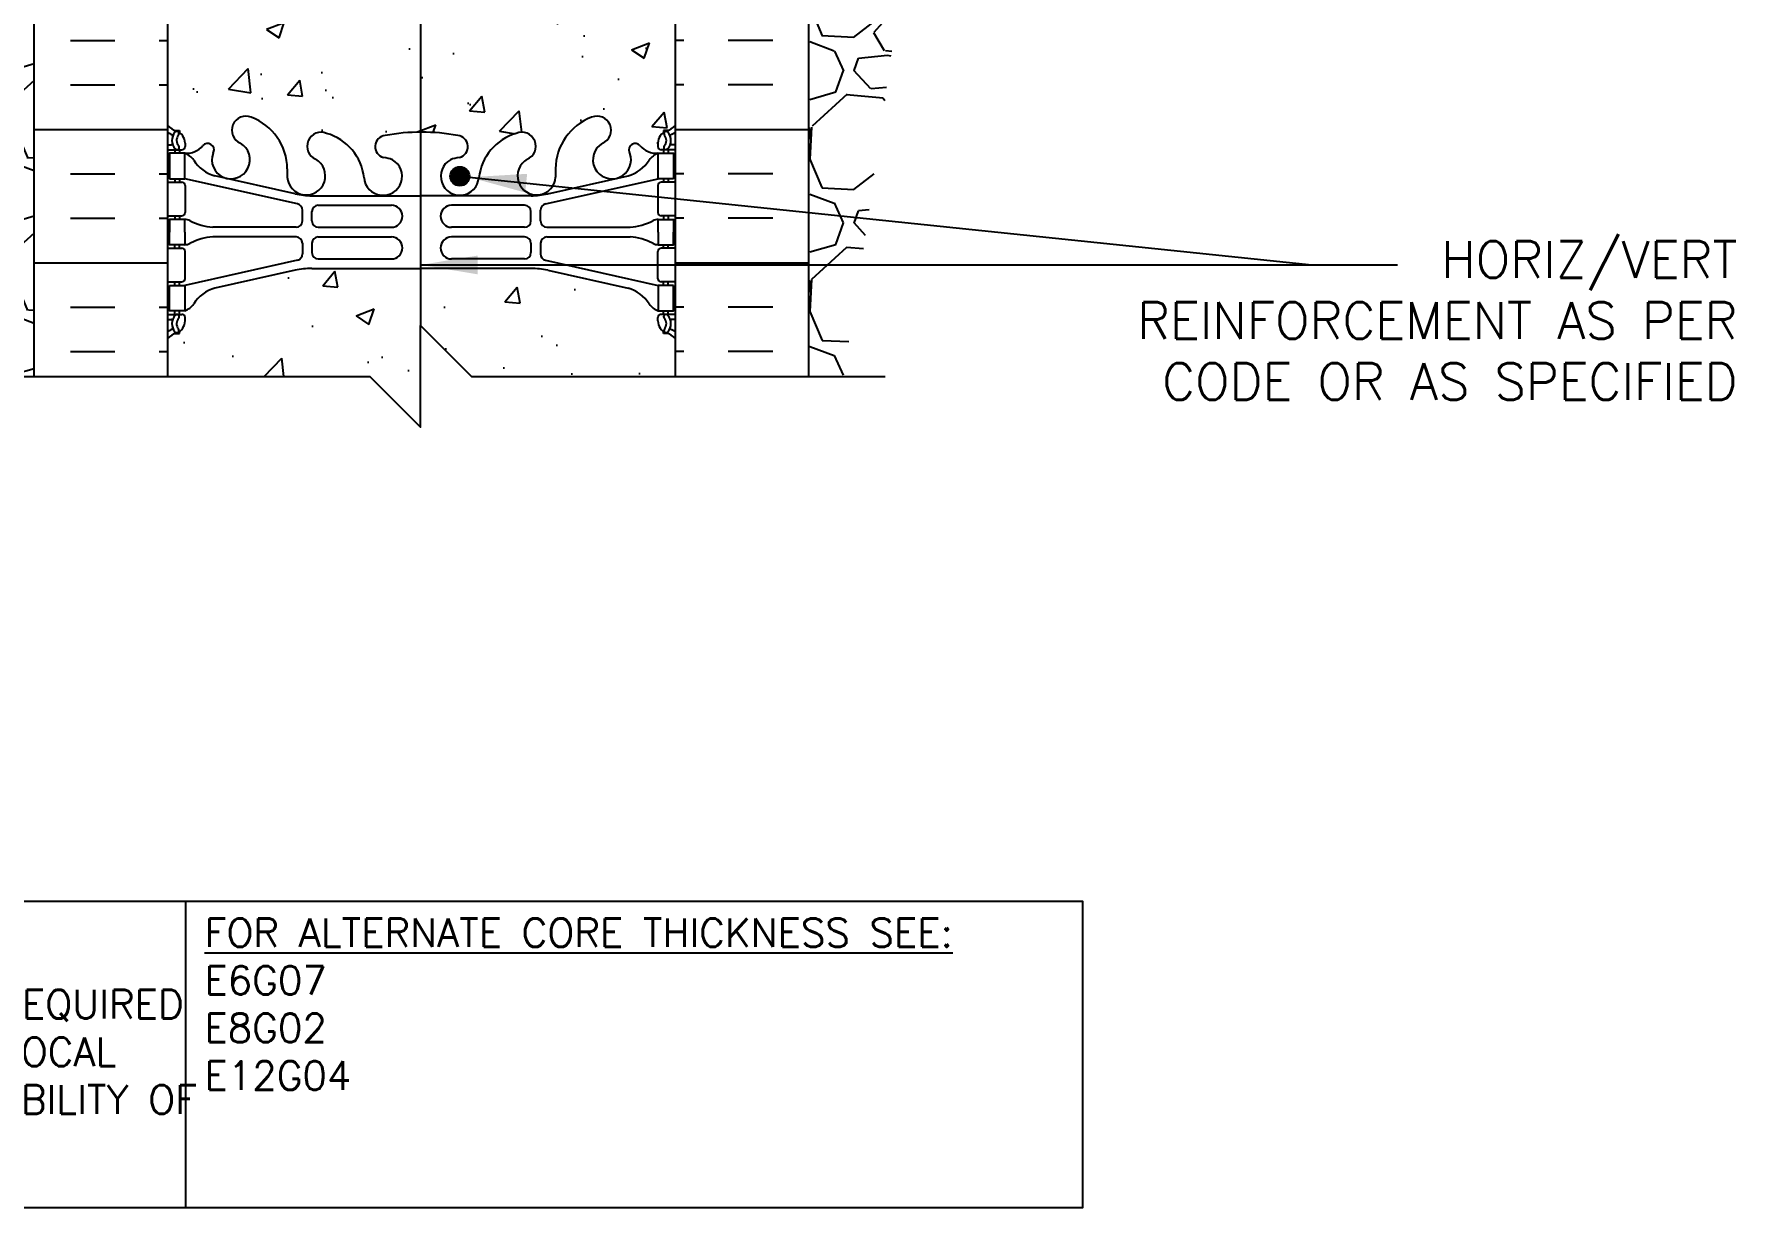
# Model space of a CAD drawing. Header units: inches. Extents: x 173.2 to 225.9, y 94 to 174.2.
# Drawn here: x 192.39 to 225.89, y 94.03 to 117.14 of the extents above; entities that cross this region are included whole.
import ezdxf

# ---------------------------------------------------------------- set-up
doc = ezdxf.new("R2010")
doc.units = ezdxf.units.IN
doc.header["$LTSCALE"] = 0.5
doc.header["$MEASUREMENT"] = 0
for name, color, linetype in [('HATCH', 12, 'Continuous'), ('LINE18', 9, 'Continuous'), ('line25', 2, 'Continuous'), ('LINE3', 3, 'Continuous'), ('LINE50', 5, 'Continuous'), ('TEXT', 4, 'Continuous'), ('Web_Edge', 9, 'Continuous')]:
    doc.layers.add(name, color=color, linetype=linetype)
doc.styles.add('DIM', font='romans.shx', dxfattribs={"width": 0.7})
doc.styles.get("Standard").update_dxf_attribs({"font": 'romans.shx', "height": 0.75})
doc.dimstyles.new('ext_12', dxfattribs={"dimscale": 12, "dimtxt": 0.09375, "dimasz": 0.09375, "dimexe": 0.09375, "dimexo": 0.0625, "dimgap": 0.0625, "dimtad": 1, "dimdec": 1, "dimzin": 2, "dimdsep": 46, "dimlunit": 4, "dimtxsty": 'DIM', "dimcen": 0.09, "dimdle": 0.09375, "dimclrt": 4, "dimadec": 0, "dimazin": 0, "dimtfac": 1, "dimtdec": 1, "dimtmove": 2, "dimatfit": 3, "dimfxl": 1, "dimfrac": 2, "dimtolj": 1, "dimtzin": 0, "dimarcsym": 0})

msp = doc.modelspace()

# ---------------------------------------------------------------- hatches: boundary and pattern name
at = {"layer": 'HATCH'}
h = msp.add_hatch(dxfattribs=at)
h.set_pattern_fill('AR-CONC', color=256, scale=0.5)
h.paths.add_polyline_path([(204.5056512, 135.4163408), (204.6056512, 135.4163408), (204.6056512, 135.4463408, -0.4142135624), (204.6556512, 135.4963408), (204.7817382, 135.4963408), (204.8306512, 135.6463408, -0.6), (204.9306512, 135.6463408), (205.0156476, 135.3856853), (205.0156476, 136.145074), (195.0156512, 136.145074), (195.0156512, 135.3856964), (195.100644, 135.6463408, -0.6), (195.200644, 135.6463408), (195.249557, 135.4963408), (195.375644, 135.4963408, -0.4142135624), (195.425644, 135.4463408), (195.425644, 135.4163408), (195.525644, 135.4163408), (195.5256471, 133.5790855, 0.1089334971), (195.6783157, 133.692271, -0.8344002601), (195.8898199, 133.5667266), (195.8781097, 133.5453807, 2.155403934), (196.4167576, 133.7397985, -1), (196.6303469, 134.2509007, -0.3112229933), (197.3393213, 133.2349065), (197.3388114, 133.0699187, 1.6613820595), (197.8998945, 133.4226591, -1), (198.1134838, 133.9337613, -0.3009499256), (198.8497241, 133.0614639, 1.6613820595), (199.4108072, 133.4142043, 0.0556171619), (199.231509, 133.4597749, -0.8432432356), (199.2658254, 133.8920962, -0.0499324055), (200.0156476, 133.9565165, -0.0499324055), (200.7654697, 133.8920962, -0.8432432356), (200.7997862, 133.4597749, 0.0556171619), (200.620488, 133.4142043, 1.6613820595), (201.1815711, 133.0614639, -0.3009499256), (201.9178114, 133.9337613, -1), (202.1314007, 133.4226591, 1.6613820595), (202.6924838, 133.0699187), (202.6919739, 133.2349065, -0.3112229933), (203.4009483, 134.2509007, -1), (203.6145376, 133.7397985, 2.155403934), (204.1531854, 133.5453807), (204.1414752, 133.5667266, -0.8343745963), (204.3529745, 133.6922767, 0.1089398157), (204.5056512, 133.5790841)])
h.paths.add_polyline_path([(199.9394017, 130.3702934, 0.2256517541), (199.5644017, 130.7452934), (195.9006522, 130.7452934, 0.2256517541), (195.5256522, 130.3702934), (195.5256522, 129.5294875, 0.2256517541), (195.9006522, 129.1544875), (199.5644017, 129.1544875, 0.2256517541), (199.9394017, 129.5294875)])
h.paths.add_polyline_path([(199.9394017, 132.1517209, 0.2256517541), (199.5644017, 132.5267209), (195.9006522, 132.5267209, 0.2256517541), (195.5256522, 132.1517209), (195.5256522, 131.310915, 0.2256517541), (195.9006522, 130.935915), (199.5644017, 130.935915, 0.2256517541), (199.9394017, 131.310915)])
h.paths.add_polyline_path([(204.5056512, 132.1517209, 0.2256517541), (204.1306512, 132.5267209), (200.4669017, 132.5267209, 0.2256517541), (200.0919017, 132.1517209), (200.0919017, 131.310915, 0.2256517541), (200.4669017, 130.935915), (204.1306512, 130.935915, 0.2256517541), (204.5056512, 131.310915)])
h.paths.add_polyline_path([(204.5056512, 130.3702934, 0.2256517541), (204.1306512, 130.7452934), (200.4669017, 130.7452934, 0.2256517541), (200.0919017, 130.3702934), (200.0919017, 129.5294875, 0.2256517541), (200.4669017, 129.1544875), (204.1306512, 129.1544875, 0.2256517541), (204.5056512, 129.5294875)])
h.paths.add_polyline_path([(204.5056512, 126.832724), (204.3856512, 127.032724), (204.3856512, 127.145074), (204.3856512, 127.257424), (204.5056512, 127.457424), (204.5056512, 128.8188638, 0.2681384485), (204.3445005, 128.9669873), (195.6868029, 128.9669873, 0.2681558505), (195.5256479, 128.8188503), (195.5256479, 127.4574173), (195.645644, 127.257424), (195.645644, 127.145074), (195.645644, 127.032724), (195.5256479, 126.8327306), (195.5256479, 125.4712976, 0.2681558505), (195.6868029, 125.3231606), (204.3445005, 125.3231606, 0.2681384485), (204.5056512, 125.4712841)])
h.paths.add_polyline_path([(199.9394017, 124.7606604, 0.2256517541), (199.5644017, 125.1356604), (195.9006522, 125.1356604, 0.2256517541), (195.5256522, 124.7606604), (195.5256522, 123.9198545, 0.2256517541), (195.9006522, 123.5448545), (199.5644017, 123.5448545, 0.2256517541), (199.9394017, 123.9198545)])
h.paths.add_polyline_path([(204.5056512, 124.7606604, 0.2256517541), (204.1306512, 125.1356604), (200.4669017, 125.1356604, 0.2256517541), (200.0919017, 124.7606604), (200.0919017, 123.9198545, 0.2256517541), (200.4669017, 123.5448545), (204.1306512, 123.5448545, 0.2256517541), (204.5056512, 123.9198545)])
h.paths.add_polyline_path([(204.5056512, 122.9792329, 0.2256517541), (204.1306512, 123.3542329), (200.4669017, 123.3542329, 0.2256517541), (200.0919017, 122.9792329), (200.0919017, 122.138427, 0.2256517541), (200.4669017, 121.763427), (204.1306512, 121.763427, 0.2256517541), (204.5056512, 122.138427)])
h.paths.add_polyline_path([(199.9394017, 122.9792329, 0.2256517541), (199.5644017, 123.3542329), (195.9006522, 123.3542329, 0.2256517541), (195.5256522, 122.9792329), (195.5256522, 122.138427, 0.2256517541), (195.9006522, 121.763427), (199.5644017, 121.763427, 0.2256517541), (199.9394017, 122.138427)])
h.paths.add_polyline_path([(204.6556512, 118.7938071, -0.4142135624), (204.6056512, 118.8438071), (204.6056512, 118.8738071), (204.5056512, 118.8738071), (204.5056512, 120.7110638, 0.1089354805), (204.3529794, 120.5978769, -0.8344002599), (204.1414752, 120.7234213), (204.1531854, 120.7447672, 2.155403934), (203.6145376, 120.5503494, -1), (203.4009483, 120.0392472, -0.3112229933), (202.6919739, 121.0552414), (202.6924838, 121.2202292, 1.6613820595), (202.1314007, 120.8674888, -1), (201.9178114, 120.3563866, -0.3009499256), (201.1815711, 121.228684, 1.6613820595), (200.620488, 120.8759436, 0.0556171619), (200.7997862, 120.830373, -0.8432432356), (200.7654697, 120.3980518, -0.0499324055), (200.0156476, 120.3336314, -0.0499324055), (199.2658254, 120.3980518, -0.8432432356), (199.231509, 120.830373, 0.0556171619), (199.4108072, 120.8759436, 1.6613820595), (198.8497241, 121.228684, -0.3009499256), (198.1134838, 120.3563866, -1), (197.8998945, 120.8674888, 1.6613820595), (197.3388114, 121.2202292), (197.3393213, 121.0552414, -0.3112229933), (196.6303469, 120.0392472, -1), (196.4167576, 120.5503494, 2.155403934), (195.8781097, 120.7447672), (195.8898199, 120.7234213, -0.8343745963), (195.6783207, 120.5978712, 0.1089377873), (195.5256472, 120.7110623), (195.525644, 118.8738071), (195.425644, 118.8738071), (195.425644, 118.8438071, -0.4142135624), (195.375644, 118.7938071), (195.249557, 118.7938071), (195.200644, 118.6438071, -0.6), (195.100644, 118.6438071), (195.0156476, 118.9044626), (195.0156476, 118.145074), (195.0156476, 115.3373958, 0.0884161507), (195.1616506, 115.2400841), (195.2516506, 115.2400841), (195.2516506, 115.198358, -0.2490694202), (195.3616506, 114.9912349), (195.3616506, 114.9237349, -0.4142135624), (195.2991506, 114.8612349), (195.2516506, 114.8612349), (195.2516506, 114.7912349), (195.3566506, 114.7912349, 0.2317357951), (195.7143151, 114.9422592, -0.8344002631), (195.9258193, 114.8167148), (195.9141091, 114.7953689, 2.155403934), (196.452757, 114.9897866, -1), (196.6663463, 115.5008888, -0.3112229933), (197.3753207, 114.4848947), (197.3748108, 114.3199069, 1.6613820595), (197.9358939, 114.6726473, -1), (198.1494832, 115.1837495, -0.3009499256), (198.8857235, 114.3114521, 1.6613820595), (199.4468066, 114.6641925, 0.0556171619), (199.2675083, 114.709763, -0.8432432356), (199.3018248, 115.1420843, -0.0475443617), (200.0156517, 115.2068399, -0.0475443617), (200.7294786, 115.1420843, -0.8432432356), (200.7637951, 114.709763, 0.0556171619), (200.5844968, 114.6641925, 1.6613820595), (201.1455799, 114.3114521, -0.3009499256), (201.8818202, 115.1837495, -1), (202.0954095, 114.6726473, 1.6613820595), (202.6564926, 114.3199069), (202.6559827, 114.4848947, -0.3112229933), (203.3649571, 115.5008888, -1), (203.5785464, 114.9897866, 2.155403934), (204.1171943, 114.7953689), (204.1054841, 114.8167148, -0.8343745963), (204.3169833, 114.9422649, 0.2317403101), (204.6746528, 114.7912349), (204.7796528, 114.7912349), (204.7796528, 114.8612349), (204.7321528, 114.8612349, -0.4142135624), (204.6696528, 114.9237349), (204.6696528, 114.9912349, -0.2490694202), (204.7796528, 115.198358), (204.7796528, 115.2400841), (204.8696528, 115.2400841, 0.0884104075), (205.0156476, 115.3373879), (205.0156476, 118.145074), (205.0156479, 118.9044637), (204.9306512, 118.6438071, -0.6), (204.8306512, 118.6438071), (204.7817382, 118.7938071)])
h.paths.add_polyline_path([(202.5004431, 112.4895841, 0.0549743364), (202.1735727, 112.525632), (200.0156517, 112.525632), (197.8577307, 112.525632, 0.0549743364), (197.5308603, 112.4895841), (195.9500647, 112.1366249, 0.1809141487), (195.5323435, 111.82528, -0.155528605), (195.3566506, 111.6912349), (195.2516506, 111.6912349), (195.2516506, 111.6212349), (195.2991506, 111.6212349, -0.4142135624), (195.3616506, 111.5587349), (195.3616506, 111.4912349, -0.2490694202), (195.2516506, 111.2841117), (195.2516506, 111.2423856), (195.1616506, 111.2423856, 0.0884161507), (195.0156476, 111.145074), (195.0156476, 110.3999566), (198.9984697, 110.3999391), (199.9984697, 109.3999391), (199.9984697, 111.3999391), (200.9984697, 110.3999391), (205.0156476, 110.3999578), (205.0156476, 111.1450818, 0.0884104075), (204.8696528, 111.2423856), (204.7796528, 111.2423856), (204.7796528, 111.2841117, -0.2490694202), (204.6696528, 111.4912349), (204.6696528, 111.5587349, -0.4142135624), (204.7321528, 111.6212349), (204.7796528, 111.6212349), (204.7796528, 111.6912349), (204.6746528, 111.6912349, -0.155528605), (204.4989599, 111.82528, 0.1809141487), (204.0812387, 112.1366249)])
h = msp.add_hatch(dxfattribs=at)
h.set_pattern_fill('GRAVEL', color=256, scale=3, style=0)
h.set_pattern_definition([(228.0128, (209.80065, 113.39994), (-23.9999947, -27.000004), [0.40361, -39.95726]), (184.9697, (209.53065, 113.09994), (36.00000315, 2.9999739), [0.6926, -68.56777]), (132.5104, (208.84065, 113.03994), (29.9999722, -33.000026), [0.48836, -48.3481]), (267.2737, (207.67065, 112.28994), (2.99998805, 60.0000009), [0.63071, -62.44067]), (292.8337, (207.64065, 111.65994), (-15.0000297, 35.9999892), [0.61847, -61.22812]), (357.2737, (207.88065, 111.08994), (-60.0000009, 2.99998805), [0.63071, -62.44067]), (37.6942, (208.51065, 111.05994), (-39.00002204, -29.9999712), [0.83409, -82.57455]), (72.2553, (209.17065, 111.56994), (21.0000323, 65.9999887), [0.78746, -77.95896]), (121.4296, (209.41065, 112.31994), (-24.0000247, 38.9999851), [0.63285, -62.65222]), (175.2364, (209.08065, 112.85994), (33.0000028, -2.9999746), [0.7225, -35.40229]), (222.3974, (208.36065, 112.91994), (-36.00002205, -32.99997625), [0.934344, -92.500125]), (138.8141, (210.64065, 112.25994), (-21.000009, 17.999992), [0.3189, -31.57153]), (171.4692, (210.40065, 112.46994), (38.9999949, -6.0000237), [0.60671, -60.06453]), (225, (209.8006, 112.56), (-3e-16, -3), [0.42426, -3.81838]), (203.1986, (209.59065, 112.91994), (14.999999, 6.000004), [0.22847, -22.61885]), (291.8014, (209.38065, 112.82994), (-3, 9.000001), [0.3231, -15.83239]), (30.9638, (209.50065, 112.52994), (8.999994, 6.000007), [0.52479, -16.96807]), (161.565, (209.95065, 112.7999), (6, -2.999995), [0.37947, -9.10736]), (16.3895, (207.64065, 112.82994), (30.0000066, 8.9999781), [0.5316, -52.62853]), (70.3462, (208.15065, 112.97994), (-11.9999857, -33.0000064), [0.44598, -44.15222]), (293.1986, (209.95065, 113.39994), (-6.000004, 14.999999), [0.45694, -22.39037]), (343.6105, (210.13065, 112.97994), (-30.0000066, 8.9999781), [0.5316, -52.62853]), (339.444, (207.64065, 110.96994), (-15.0000055, 5.999988), [0.51264, -25.11937]), (294.7751, (208.12065, 110.78994), (-14.9999766, 33.0000103), [0.42953, -42.52393]), (66.8014, (209.98065, 110.39994), (6.000004, 14.999999), [0.45694, -22.39037]), (17.354, (210.16065, 110.81994), (-39.000006, -11.9999835), [0.50289, -49.78627]), (69.444, (208.51065, 110.39994), (-5.999988, -15.0000055), [0.25632, -25.3757]), (101.31, (209.80065, 110.39994), (-2.999993, 12.000002), [0.15297, -15.14409]), (165.9638, (209.77065, 110.54994), (9.000002, -2.999994), [0.61847, -11.75085]), (186.009, (209.17065, 110.69994), (29.9999993, 2.999998), [0.57315, -56.74177]), (303.69, (209.50065, 112.2599), (-3.000004, 6), [0.43267, -10.384]), (353.1572, (209.74065, 111.89994), (50.9999981, -6.000024), [0.75538, -74.78269]), (60.9454, (210.49065, 111.80994), (-12, -21.000001), [0.30887, -30.57802]), (90, (210.6406, 112.08), (-3, 3), [0.18, -2.82]), (120.2564, (209.11065, 110.78994), (11.9999847, -21.0000074), [0.41677, -41.26056]), (48.0128, (208.90065, 111.14994), (23.9999947, 27.000004), [0.80722, -39.55366]), (0, (209.4406, 111.75), (3, 3), [0.78, -2.22]), (325.3048, (210.22065, 111.74994), (-29.9999828, 21.0000258), [0.47434, -46.95982]), (254.0546, (210.61065, 111.47994), (-3, -12), [0.4368, -21.40352]), (207.646, (210.49065, 111.05994), (-56.9999874, -30.00002314), [0.711195, -70.40842]), (175.4261, (209.86065, 110.72994), (-39.0000017, 2.9999844), [0.7524, -74.48722])])
edge = h.paths.add_edge_path()
edge.add_line((207.6406476, 132.1444646), (207.6406476, 118.145074))
edge.add_line((207.6406476, 118.145074), (207.6406476, 110.3999391))
edge.add_line((207.6406476, 110.3999391), (208.3147296, 110.3999391))
edge.add_spline(control_points=[(208.3147296, 110.3999391), (208.4229959, 111.0452757), (209.1842203, 115.6503185), (209.7929158, 122.5733568), (213.3789013, 129.4720083), (216.2673431, 130.9724399), (217.0622488, 131.385362)], knot_values=[0, 0, 0, 0, 1.9620139328, 13.9997916935, 21.004381024, 23.6639904352, 23.6639904352, 23.6639904352, 23.6639904352], degree=3, periodic=0)
edge.add_line((217.0622488, 131.385362), (217.0622488, 132.145074))
edge.add_line((217.0622488, 132.145074), (207.6406476, 132.1444646))
h = msp.add_hatch(dxfattribs=at)
h.set_pattern_fill('GRAVEL', color=256, scale=3, style=0)
h.set_pattern_definition([(228.01279, (2.16, 3), (-24, -27), [0.403608, -39.957264]), (184.96974, (1.89, 2.7), (36, 3), [0.692604, -68.567774]), (132.51045, (1.2, 2.64), (30, -33), [0.488364, -48.348098]), (267.27369, (0.03, 1.89), (3, 60), [0.630714, -62.440674]), (292.833654, (0, 1.26), (-15, 36), [0.618465, -61.22812]), (357.27369, (0.24, 0.69), (-60, 3), [0.630714, -62.440674]), (37.69424, (0.87, 0.66), (-39, -30), [0.834087, -82.574546]), (72.25533, (1.53, 1.17), (21, 66), [0.787464, -77.958964]), (121.429566, (1.77, 1.92), (-24, 39), [0.63285, -62.65222]), (175.23636, (1.44, 2.46), (33, -3), [0.722496, -35.402288]), (222.39744, (0.72, 2.52), (-36, -33), [0.934344, -92.500125]), (138.81407, (3, 1.86), (-21, 18), [0.318903, -31.571534]), (171.469234, (2.76, 2.07), (39, -6), [0.60671, -60.064534]), (225, (2.16, 2.16), (-3e-16, -3), [0.424263, -3.818378]), (203.1986, (1.95, 2.52), (15, 6), [0.228474, -22.618845]), (291.8014, (1.74, 2.43), (-3, 9), [0.32311, -15.832385]), (30.96376, (1.86, 2.13), (9, 6), [0.524787, -16.96807]), (161.56505, (2.31, 2.4), (6, -3), [0.379473, -9.10736]), (16.38954, (0, 2.43), (30, 9), [0.5316, -52.628535]), (70.34618, (0.51, 2.58), (-12, -33), [0.445983, -44.152223]), (293.1986, (2.31, 3), (-6, 15), [0.456945, -22.390374]), (343.61046, (2.49, 2.58), (-30, 9), [0.5316, -52.628535]), (339.44395, (0, 0.57), (-15, 6), [0.51264, -25.11937]), (294.77514, (0.48, 0.39), (-15, 33), [0.429534, -42.52393]), (66.8014, (2.34, 0), (6, 15), [0.456945, -22.390374]), (17.354025, (2.52, 0.42), (-39, -12), [0.502893, -49.78627]), (69.44395, (0.87, 0), (-6, -15), [0.25632, -25.37569]), (101.30993, (2.16, 0), (-3, 12), [0.15297, -15.14409]), (165.96376, (2.13, 0.15), (9, -3), [0.618465, -11.750852]), (186.009006, (1.53, 0.3), (30, 3), [0.57315, -56.74177]), (303.69007, (1.86, 1.86), (-3, 6), [0.432666, -10.383988]), (353.157227, (2.1, 1.5), (51, -6), [0.755382, -74.782688]), (60.9454, (2.85, 1.41), (-12, -21), [0.308868, -30.578022]), (90, (3, 1.68), (-3, 3), [0.18, -2.82]), (120.25644, (1.47, 0.39), (12, -21), [0.416772, -41.26056]), (48.01279, (1.26, 0.75), (24, 27), [0.807216, -39.553656]), (0, (1.8, 1.35), (3, 3), [0.78, -2.22]), (325.30485, (2.58, 1.35), (30, -21), [0.474342, -46.959823]), (254.0546, (2.97, 1.08), (-3, -12), [0.436806, -21.403524]), (207.645975, (2.85, 0.66), (-57, -30), [0.711195, -70.408423]), (175.42608, (2.22, 0.33), (-39, 3), [0.752397, -74.48722])])
edge = h.paths.add_edge_path()
edge.add_spline(control_points=[(183.2449646, 128.8022523), (183.7862528, 128.5768884), (185.4531736, 127.8828702), (187.6954862, 124.2172573), (189.5839348, 118.3172856), (191.3359886, 113.2561254), (191.2318953, 110.3999391)], knot_values=[0, 0, 0, 0, 1.7337546567, 5.3391744609, 12.1489977893, 20.7559629577, 20.7559629577, 20.7559629577, 20.7559629577], degree=3, periodic=0)
edge.add_line((191.2318953, 110.3999391), (192.3906476, 110.3999391))
edge.add_line((192.3906476, 110.3999391), (192.3906476, 122.020074))
edge.add_line((192.3906476, 122.020074), (192.3906476, 126.645074))
edge.add_line((192.3906476, 126.645074), (192.3906476, 130.2960427))
edge.add_line((192.3906476, 130.2960427), (189.8906476, 130.2137947))
edge.add_line((189.8906476, 130.2137947), (183.2449646, 129.9951571))
edge.add_line((183.2449646, 129.9951571), (183.2449646, 128.8022523))
h = msp.add_hatch(dxfattribs=at)
h.set_pattern_fill('INSUL', color=256, scale=7, style=0)
h.set_pattern_definition([(0, (-2731.146, -296.8644), (0, 2.625), []), (0, (-2731.146, -295.9894), (0, 2.625), [0.875, -0.875]), (0, (-2731.146, -295.1144), (0, 2.625), [0.875, -0.875])])
h.paths.add_polyline_path([(192.3906476, 110.3999391), (195.0156476, 110.3999391), (195.0156476, 118.145074), (194.3281476, 118.145074), (194.3281476, 118.645074), (192.8281476, 118.645074), (192.8281476, 118.145074), (192.3906476, 118.145074)])
h = msp.add_hatch(dxfattribs=at)
h.set_pattern_fill('INSUL', color=256, scale=7, style=0)
h.set_pattern_definition([(180, (3131.1772, -296.8644), (0, 2.625), []), (180, (3131.1772, -295.9894), (0, 2.625), [0.875, -0.875]), (180, (3131.1772, -295.1144), (0, 2.625), [0.875, -0.875])])
h.paths.add_polyline_path([(205.0156476, 110.3999391), (207.6406476, 110.3999391), (207.6406476, 118.145074), (207.2031476, 118.145074), (207.2031476, 118.645074), (205.7031476, 118.645074), (205.7031476, 118.145074), (205.0156476, 118.145074)])
at = {"layer": 'LINE3'}
for points in [[(200.9591086, 114.3392091, 1), (200.5841086, 114.3392091, 1)], [(200.5841086, 114.3392091, 1), (200.9591086, 114.3392091, 1)]]:
    msp.add_hatch(color=256, dxfattribs=at).paths.add_polyline_path(points)

# ---------------------------------------------------------------- linework, layer by layer
at = {"layer": 'LINE18'}
msp.add_lwpolyline([(190.3906476, 110.399977), (198.9984697, 110.3999391), (199.9984697, 109.3999391), (199.9984697, 111.3999391), (200.9984697, 110.3999391), (209.1406476, 110.399977)], dxfattribs=at)
at = {"layer": 'line25'}
for p, q in [((195.0156476, 118.145074), (195.0156476, 110.3999391)), ((205.0156476, 110.3999391), (205.0156476, 118.145074))]:
    msp.add_line(p, q, dxfattribs=at)
at = {"layer": 'LINE3'}
msp.add_line((199.9984697, 134.645074), (199.9984697, 111.3999391), dxfattribs=at)
msp.add_circle((200.7716086, 114.3392091), 0.1875, dxfattribs=at)
msp.add_circle((200.7716086, 114.3392091), 0.1875, dxfattribs=at)
at = {"layer": 'LINE50'}
for p, q in [((192.3906476, 110.3999391), (192.3906476, 118.145074)), ((207.6406476, 110.3999391), (207.6406476, 118.145074))]:
    msp.add_line(p, q, dxfattribs=at)
at = {"layer": 'TEXT'}
msp.add_lwpolyline([(182.3853092, 100.070282), (195.368815, 100.070282), (195.368815, 94.0322398), (182.3853092, 94.0322398)], close=True, dxfattribs=at)
msp.add_lwpolyline([(195.368815, 100.070282), (213.0293473, 100.070282), (213.0293473, 94.0322398), (195.368815, 94.0322398)], dxfattribs=at)
at = {"layer": 'Web_Edge'}
for p, q in [((195.1616506, 115.2400841), (195.2516506, 115.2400841)), ((195.2516506, 115.2400841), (195.2516506, 115.198358)), ((204.8696528, 115.2400841), (204.7796528, 115.2400841)), ((204.7796528, 115.2400841), (204.7796528, 115.198358)), ((195.0156476, 114.9612349), (195.0935261, 114.9612349)), ((195.3616506, 114.9912349), (195.3616506, 114.9237349)), ((204.6696528, 114.9912349), (204.6696528, 114.9237349)), ((205.0156558, 114.9612349), (204.9377773, 114.9612349)), ((195.0156476, 114.8612349), (195.2991506, 114.8612349)), ((195.1616506, 114.8612349), (195.1616506, 114.7912349)), ((195.2516506, 114.8612349), (195.2516506, 114.7912349)), ((195.9141091, 114.7953689), (195.9258193, 114.8167148)), ((204.1171943, 114.7953689), (204.1054841, 114.8167148)), ((205.0156476, 114.8612349), (204.7321528, 114.8612349)), ((204.7796528, 114.8612349), (204.7796528, 114.7912349)), ((204.8696528, 114.8612349), (204.8696528, 114.7912349)), ((195.1616506, 114.2912349), (195.1616506, 114.2212349)), ((195.2516506, 114.2912349), (195.2516506, 114.2212349)), ((197.5742139, 113.794605), (195.3566506, 114.2912349)), ((197.5308603, 113.9928856), (195.9500647, 114.3458448)), ((197.3753207, 114.4848947), (197.3748108, 114.3199069)), ((202.4570895, 113.794605), (204.6746528, 114.2912349)), ((202.5004431, 113.9928856), (204.0812387, 114.3458448)), ((202.6559827, 114.4848947), (202.6564926, 114.3199069)), ((204.7796528, 114.2912349), (204.7796528, 114.2212349)), ((204.8696528, 114.2912349), (204.8696528, 114.2212349)), ((195.0156476, 114.2212349), (195.2991506, 114.2212349)), ((195.3616506, 114.1587349), (195.3616506, 113.6237349)), ((197.8577307, 113.9568377), (200.0156517, 113.9568377)), ((202.1735727, 113.9568377), (200.0156517, 113.9568377)), ((204.6696528, 114.1587349), (204.6696528, 113.6237349)), ((205.0156558, 114.2212349), (204.7321528, 114.2212349)), ((197.6718964, 113.4603386), (197.6718964, 113.6726265)), ((197.8593963, 113.4612059), (197.8593963, 113.6452042)), ((197.9843963, 113.7702042), (199.4238961, 113.7702042)), ((202.0469071, 113.7702042), (200.6074073, 113.7702042)), ((202.1719071, 113.4612059), (202.1719071, 113.6452042)), ((202.359407, 113.4603386), (202.359407, 113.6726265)), ((195.0156476, 113.5612349), (195.2991506, 113.5612349)), ((195.1616506, 113.5612349), (195.1616506, 113.4912349)), ((195.2516506, 113.5612349), (195.2516506, 113.4912349)), ((197.5468964, 113.3353386), (195.9093747, 113.3353386)), ((197.9843963, 113.3362059), (199.4238961, 113.3362059)), ((202.0469071, 113.3362059), (200.6074073, 113.3362059)), ((202.484407, 113.3353386), (204.1219287, 113.3353386)), ((205.0156558, 113.5612349), (204.7321528, 113.5612349)), ((204.7796528, 113.5612349), (204.7796528, 113.4912349)), ((204.8696528, 113.5612349), (204.8696528, 113.4912349)), ((195.0156476, 112.9212349), (195.2991506, 112.9212349)), ((195.1616506, 112.9212349), (195.1616506, 112.9912349)), ((195.2516506, 112.9212349), (195.2516506, 112.9912349)), ((197.5468964, 113.1471311), (195.9093747, 113.1471311)), ((197.6718964, 113.0221311), (197.6718964, 112.8098432)), ((197.8593963, 113.0212638), (197.8593963, 112.8372655)), ((197.9843963, 113.1462638), (199.4238961, 113.1462638)), ((202.0469071, 113.1462638), (200.6074073, 113.1462638)), ((202.1719071, 113.0212638), (202.1719071, 112.8372655)), ((202.359407, 113.0221311), (202.359407, 112.8098432)), ((202.484407, 113.1471311), (204.1219287, 113.1471311)), ((205.0156476, 112.9212349), (204.7321528, 112.9212349)), ((204.7796528, 112.9212349), (204.7796528, 112.9912349)), ((204.8696528, 112.9212349), (204.8696528, 112.9912349)), ((197.5742139, 112.6878647), (195.3566506, 112.1912349)), ((195.3616506, 112.3237349), (195.3616506, 112.8587349)), ((197.9843963, 112.7122655), (199.4238961, 112.7122655)), ((202.0469071, 112.7122655), (200.6074073, 112.7122655)), ((202.4570895, 112.6878647), (204.6746528, 112.1912349)), ((204.6696528, 112.3237349), (204.6696528, 112.8587349)), ((195.0156476, 112.2612349), (195.2991506, 112.2612349)), ((195.1616506, 112.1912349), (195.1616506, 112.2612349)), ((195.2516506, 112.1912349), (195.2516506, 112.2612349)), ((197.5308603, 112.4895841), (195.9500647, 112.1366249)), ((197.8577307, 112.525632), (200.0156517, 112.525632)), ((202.1735727, 112.525632), (200.0156517, 112.525632)), ((202.5004431, 112.4895841), (204.0812387, 112.1366249)), ((205.0156476, 112.2612349), (204.7321528, 112.2612349)), ((204.7796528, 112.1912349), (204.7796528, 112.2612349)), ((204.8696528, 112.1912349), (204.8696528, 112.2612349)), ((195.0156476, 111.6212349), (195.2991506, 111.6212349)), ((195.1616506, 111.6212349), (195.1616506, 111.6912349)), ((195.2516506, 111.6212349), (195.2516506, 111.6912349)), ((195.3616506, 111.4912349), (195.3616506, 111.5587349)), ((204.6696528, 111.4912349), (204.6696528, 111.5587349)), ((205.0156558, 111.6212349), (204.7321528, 111.6212349)), ((204.7796528, 111.6212349), (204.7796528, 111.6912349)), ((204.8696528, 111.6212349), (204.8696528, 111.6912349)), ((195.0156476, 111.5212349), (195.0935261, 111.5212349)), ((195.1616506, 111.2423856), (195.2516506, 111.2423856)), ((195.2516506, 111.2423856), (195.2516506, 111.2841117)), ((204.7796528, 111.2423856), (204.7796528, 111.2841117)), ((204.8696528, 111.2423856), (204.7796528, 111.2423856)), ((205.0156476, 111.5212349), (204.9377773, 111.5212349))]:
    msp.add_line(p, q, dxfattribs=at)
for points in [[(195.0566506, 114.2912349), (195.3566506, 114.2912349), (195.3566506, 114.7912349), (195.0566506, 114.7912349)], [(204.9746528, 114.2912349), (204.6746528, 114.2912349), (204.6746528, 114.7912349), (204.9746528, 114.7912349)], [(195.0566506, 112.1912349), (195.3566506, 112.1912349), (195.3566506, 111.6912349), (195.0566506, 111.6912349)], [(204.9746528, 112.1912349), (204.6746528, 112.1912349), (204.6746528, 111.6912349), (204.9746528, 111.6912349)]]:
    msp.add_lwpolyline(points, close=True, dxfattribs=at)
for points in [[(195.3566506, 113.2412349), (195.3566506, 113.4912349), (195.0566506, 113.4912349), (195.0566506, 113.2412349)], [(195.3566506, 113.2412349), (195.3566506, 112.9912349), (195.0566506, 112.9912349), (195.0566506, 113.2412349)], [(204.6746528, 113.2412349), (204.6746528, 113.4912349), (204.9746528, 113.4912349), (204.9746528, 113.2412349)], [(204.6746528, 113.2412349), (204.6746528, 112.9912349), (204.9746528, 112.9912349), (204.9746528, 113.2412349)]]:
    msp.add_lwpolyline(points, dxfattribs=at)
for centre, radius, start, end in [((195.3616506, 115.6983416), 0.5, 226.21088883, 250.52877936), ((196.5595516, 115.2453377), 0.2769683, 67.31997993, 247.31997993), ((196.2837533, 114.4785473), 1.0915858, 0.3331689, 69.48254034), ((203.7475501, 114.4785473), 1.0915858, 110.51745966, 179.6668311), ((203.4717518, 115.2453377), 0.2769683, 292.68002007, 112.68002007), ((204.6696528, 115.6983416), 0.5, 289.47122064, 313.78780513), ((195.3616506, 115.6983416), 0.6, 234.78321605, 245.07477071), ((195.0937301, 114.9808173), 0.0195835, 269.40315581, 15.49009994), ((195.355358, 115.0457943), 0.25, 140.114512, 222.46086784), ((195.0995684, 115.135324), 0.0210317, 343.46400404, 63.99572766), ((195.1975916, 115.176691), 0.0450092, 321.44800065, 139.1878992), ((195.2041216, 114.9074015), 0.045, 222.46086784, 42.46086784), ((195.1116506, 114.9912349), 0.25, 0, 70.52877936), ((195.355358, 115.0457943), 0.16, 140.0000772, 222.46086784), ((195.2991506, 114.9237349), 0.0625, 270, 0), ((195.381305, 115.2318799), 0.4413342, 266.79759754, 318.98732192), ((195.8086406, 114.8602366), 0.125, 339.62427225, 138.98732192), ((196.2656452, 114.6648033), 0.375, 159.62427225, 60.06847087), ((198.0426885, 114.9281984), 0.2769683, 67.31997993, 247.31997993), ((197.8586127, 114.1913966), 1.0341034, 6.66685507, 73.66351085), ((199.3217008, 114.922984), 0.22, 95.18346528, 255.73960357), ((199.9984697, 111.4294687), 3.7774104, 89.73938234, 100.62754822), ((200.0328337, 111.4294687), 3.7774104, 79.37245178, 90.26061766), ((200.7096026, 114.922984), 0.22, 284.26039643, 84.81653472), ((202.1726907, 114.1913966), 1.0341034, 106.33648915, 173.33314493), ((201.9886149, 114.9281984), 0.2769683, 292.68002007, 112.68002007), ((203.7656582, 114.6648033), 0.375, 119.93152913, 20.37572775), ((204.2226628, 114.8602366), 0.125, 41.01267808, 200.37572775), ((204.6499984, 115.2318799), 0.4413342, 221.01267808, 273.20240246), ((204.9196528, 114.9912349), 0.25, 109.47122064, 180), ((204.7321528, 114.9237349), 0.0625, 180, 270), ((204.8271818, 114.9074015), 0.045, 137.53913216, 317.53913216), ((204.8337118, 115.176691), 0.0450092, 40.8121008, 218.55199935), ((204.6759454, 115.0457943), 0.16, 317.53913216, 39.9999228), ((204.6759454, 115.0457943), 0.25, 317.53913216, 39.885488), ((204.931735, 115.135324), 0.0210317, 116.00427234, 196.53599596), ((204.9375733, 114.9808173), 0.0195835, 164.50990006, 270.59684419), ((204.6696528, 115.6983416), 0.6, 294.92522929, 305.21582221), ((195.2342419, 114.448631), 0.3638149, 34.97751375, 70.33874127), ((196.1573608, 115.059861), 0.7434991, 212.79191653, 253.81071146), ((197.7487821, 114.3476639), 0.375, 184.2448426, 60.06847087), ((199.2596948, 114.3392091), 0.375, 184.2448426, 60.06847087), ((199.1529506, 113.8835225), 0.8341444, 69.37290551, 82.10630163), ((200.7716086, 114.3392091), 0.375, 119.93152913, 355.7551574), ((200.8783528, 113.8835225), 0.8341444, 97.89369837, 110.62709449), ((202.2825213, 114.3476639), 0.375, 119.93152913, 355.7551574), ((203.8739426, 115.059861), 0.7434991, 286.18928854, 327.20808347), ((204.7970615, 114.448631), 0.3638149, 109.66125873, 145.02248625), ((195.2991506, 114.1587349), 0.0625, 0, 90), ((197.8577307, 115.4568377), 1.5, 257.41347953, 270), ((202.1735727, 115.4568377), 1.5, 270, 282.58652047), ((204.7321528, 114.1587349), 0.0625, 90, 180), ((195.2991506, 113.6237349), 0.0625, 270, 0), ((197.5468964, 113.6726265), 0.125, 0, 77.3767299), ((197.9843963, 113.6452042), 0.125, 90, 180), ((199.4238961, 113.553205), 0.2169991, 270, 90), ((200.6074073, 113.553205), 0.2169991, 90, 270), ((202.0469071, 113.6452042), 0.125, 0, 90), ((202.484407, 113.6726265), 0.125, 102.6232701, 180), ((204.7321528, 113.6237349), 0.0625, 180, 270), ((195.3525278, 113.2725512), 0.2187225, 60.49374659, 88.91995366), ((195.9981255, 114.5021897), 1.1702213, 242.63654818, 265.65045124), ((197.5468964, 113.4603386), 0.125, 270, 0), ((197.9843963, 113.4612059), 0.125, 180, 270), ((202.0469071, 113.4612059), 0.125, 270, 360), ((202.484407, 113.4603386), 0.125, 180, 270), ((204.0331779, 114.5021897), 1.1702213, 274.34954876, 297.36345182), ((204.6787756, 113.2725512), 0.2187225, 91.08004634, 119.50625341), ((195.2991506, 112.8587349), 0.0625, 0, 90), ((195.3525278, 113.2099185), 0.2187225, 271.08004634, 299.50625341), ((195.9981255, 111.9802801), 1.1702213, 94.34954876, 117.36345182), ((197.5468964, 113.0221311), 0.125, 0, 90), ((197.9843963, 113.0212638), 0.125, 90, 180), ((199.4238961, 112.9292647), 0.2169991, 270, 90), ((200.6074073, 112.9292647), 0.2169991, 90, 270), ((202.0469071, 113.0212638), 0.125, 0, 90), ((202.484407, 113.0221311), 0.125, 90, 180), ((204.0331779, 111.9802801), 1.1702213, 62.63654818, 85.65045124), ((204.6787756, 113.2099185), 0.2187225, 240.49374659, 268.91995366), ((204.7321528, 112.8587349), 0.0625, 90, 180), ((197.5468964, 112.8098432), 0.125, 282.6232701, 0), ((197.9843963, 112.8372655), 0.125, 180, 270), ((202.0469071, 112.8372655), 0.125, 270, 0), ((202.484407, 112.8098432), 0.125, 180, 257.3767299), ((195.2991506, 112.3237349), 0.0625, 270, 0), ((197.8577307, 111.025632), 1.5, 90, 102.58652047), ((202.1735727, 111.025632), 1.5, 77.41347953, 90), ((204.7321528, 112.3237349), 0.0625, 180, 270), ((196.1573608, 111.4226087), 0.7434991, 106.18928854, 147.20808347), ((203.8739426, 111.4226087), 0.7434991, 32.79191653, 73.81071146), ((195.355358, 111.4366755), 0.25, 137.53913216, 219.885488), ((195.2041216, 111.5750682), 0.045, 317.53913216, 137.53913216), ((195.2991506, 111.5587349), 0.0625, 360, 90), ((195.2342419, 112.0338387), 0.3638149, 289.66125873, 325.02248625), ((204.7970615, 112.0338387), 0.3638149, 214.97751375, 250.33874127), ((204.7321528, 111.5587349), 0.0625, 90, 180), ((204.8271818, 111.5750682), 0.045, 42.46086784, 222.46086784), ((204.6759454, 111.4366755), 0.25, 320.114512, 42.46086784), ((195.3616506, 110.7841281), 0.6, 114.92522929, 125.21678395), ((195.3616506, 110.7841281), 0.5, 109.47122064, 133.78911117), ((195.0937301, 111.5016524), 0.0195835, 344.50990006, 90.59684419), ((195.0995684, 111.3471457), 0.0210317, 296.00427234, 16.53599596), ((195.1975916, 111.3057788), 0.0450092, 220.8121008, 38.55199935), ((195.1116506, 111.4912349), 0.25, 289.47122064, 360), ((195.355358, 111.4366755), 0.16, 137.53913216, 219.9999228), ((204.9196528, 111.4912349), 0.25, 180, 250.52877936), ((204.8337118, 111.3057788), 0.0450092, 141.44800065, 319.1878992), ((204.6759454, 111.4366755), 0.16, 320.0000772, 42.46086784), ((204.6696528, 110.7841281), 0.5, 46.21219487, 70.52877936), ((204.931735, 111.3471457), 0.0210317, 163.46400404, 243.99572766), ((204.9375733, 111.5016524), 0.0195835, 89.40315581, 195.49009994), ((204.6696528, 110.7841281), 0.6, 54.78321605, 65.07477071)]:
    msp.add_arc(centre, radius, start, end, dxfattribs=at)
for points in [[(197.8593964, 113.4662057), (197.8593962, 113.640204)], [(202.171907, 113.4662057), (202.1719072, 113.640204)], [(197.8593964, 113.016264), (197.8593962, 112.8422657)], [(202.171907, 113.016264), (202.1719072, 112.8422657)]]:
    msp.add_open_spline(points, degree=1, dxfattribs=at)

# ---------------------------------------------------------------- texts
at = {"layer": 'TEXT'}
for s, insert, char_height, width, attachment_point in [('HORIZ/VERT REINFORCEMENT AS PER CODE OR AS SPECIFIED', (225.9201776, 111.5000445), 0.72, 13.971097674, 6), ('{\\LFOR ALTERNATE CORE THICKNESS SEE:\\P}E6G07\\PE8G02\\PE12G04', (195.7442241, 98.0442224), 0.5625, 23.332952103, 4), ('{\\LDISCLAIMER NOTICE:}\\PSPECIFIC INFORMATION REQUIRED FOR COMPLIANCE WITH LOCAL CODES IS THE RESPONSIBILITY OF THE DESIGNER', (182.7522566, 97.1041926), 0.5625, 14.00235015, 4)]:
    msp.add_mtext(s, dxfattribs=dict(at, insert=insert, char_height=char_height, width=width, attachment_point=attachment_point))

# ---------------------------------------------------------------- leaders
for points in [[(200.9581019, 114.319805), (217.5430901, 112.5941891), (219.2296021, 112.5941891)], [(199.9984697, 112.5941891), (217.5430901, 112.5941891), (219.2296021, 112.5941891)]]:
    msp.add_leader(points, dimstyle='ext_12', override={"dimgap": 0.0625, "dimtad": 0}, dxfattribs=at)

doc.saveas('drawing.dxf')
